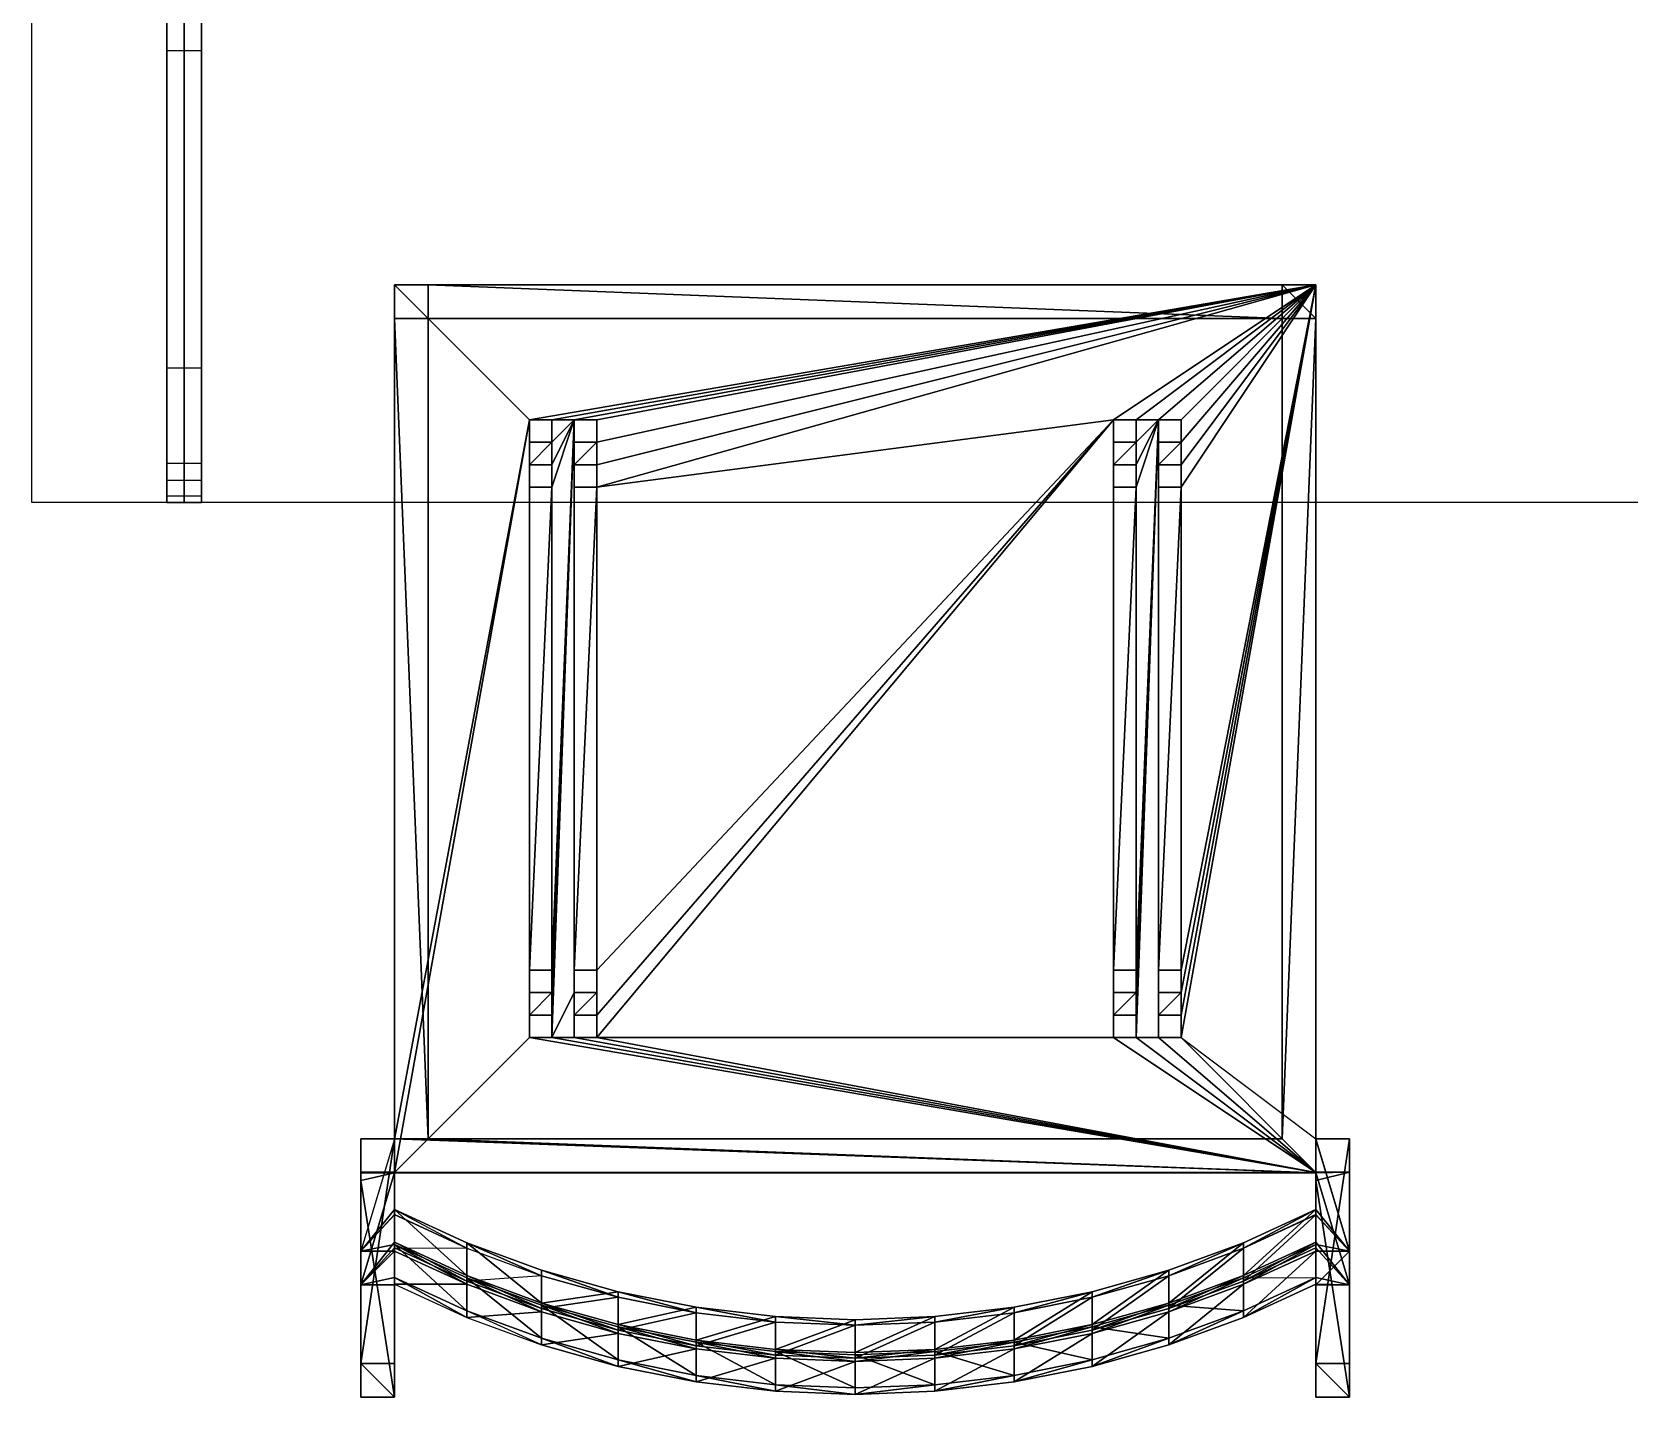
# Model space of a CAD drawing. Header units: millimetres. Extents: x -733 to 3323, y -1110 to 1290.
# Drawn here: x -733 to -22, y -798 to -191 of the extents above; entities that cross this region are included whole.
import ezdxf

# ---------------------------------------------------------------- set-up
doc = ezdxf.new("R2010")
doc.units = ezdxf.units.MM
for name, color, linetype, true_color in [('3d', 18, 'Continuous', 0x000000), ('Chair', 18, 'Continuous', 0x000000), ('Table', 18, 'Continuous', 0x000000)]:
    doc.layers.add(name, color=color, linetype=linetype, true_color=true_color)

msp = doc.modelspace()

# ---------------------------------------------------------------- linework, layer by layer
at = {"layer": '3d'}
for p, q in [((-673.1, -400, 950), (-673.1, -7.7, 950)), ((-657.7, -400, 950), (-657.7, -7.7, 950))]:
    msp.add_line(p, q, dxfattribs=at)
for points in [[(-673.1, 340, 1200), (-673.1, 0, 1200), (-673.1, -340, 1200)], [(-665.4, 340, 1200), (-665.4, 0, 1200), (-665.4, -340, 1200)], [(-657.7, 340, 1200), (-657.7, 0, 1200), (-657.7, -340, 1200)], [(-673.1, -390, 700), (-673.1, -198.85, 700), (-673.1, -7.7, 700)], [(-665.4, -390, 700), (-665.4, -198.85, 700), (-665.4, -7.7, 700)], [(-657.7, -390, 700), (-657.7, -198.85, 700), (-657.7, -7.7, 700)], [(-673.1, -198.85, 700), (-665.4, -198.85, 700), (-657.7, -198.85, 700)], [(-673.1, -340, 1200), (-665.4, -340, 1200), (-657.7, -340, 1200)], [(-673.1, -382.43, 1186.48), (-665.4, -382.43, 1186.48), (-657.7, -382.43, 1186.48)], [(-673.1, -390, 700), (-665.4, -390, 700), (-657.7, -390, 700)], [(-673.1, -397.07, 702.25), (-665.4, -397.07, 702.25), (-657.7, -397.07, 702.25)], [(-673.1, -400, 1153.85), (-665.4, -400, 1153.85), (-657.7, -400, 1153.85)], [(-673.1, -400, 1153.85), (-673.1, -400, 930.77), (-673.1, -400, 707.69)], [(-673.1, -400, 707.69), (-665.4, -400, 707.69), (-657.7, -400, 707.69)], [(-673.1, -400, 930.77), (-665.4, -400, 930.77), (-657.7, -400, 930.77)], [(-665.4, -400, 1153.85), (-665.4, -400, 930.77), (-665.4, -400, 707.69)], [(-657.7, -400, 1153.85), (-657.7, -400, 930.77), (-657.7, -400, 707.69)]]:
    msp.add_open_spline(points, degree=2, dxfattribs=at)
at = {"layer": '3d', "extrusion": (1, 0, 0)}
for points in [[(-673.1, -340, 1200), (-673.1, -400, 1200), (-673.1, -400, 1153.85)], [(-665.4, -340, 1200), (-665.4, -400, 1200), (-665.4, -400, 1153.85)], [(-657.7, -340, 1200), (-657.7, -400, 1200), (-657.7, -400, 1153.85)]]:
    msp.add_rational_spline(points, [1, 0.707106781187, 1], degree=2, dxfattribs=at)
at = {"layer": '3d', "extrusion": (-1, 0, 0)}
for points in [[(-673.1, -400, 707.69), (-673.1, -400, 700), (-673.1, -390, 700)], [(-665.4, -400, 707.69), (-665.4, -400, 700), (-665.4, -390, 700)], [(-657.7, -400, 707.69), (-657.7, -400, 700), (-657.7, -390, 700)]]:
    msp.add_rational_spline(points, [1, 0.707106781187, 1], degree=2, dxfattribs=at)
at = {"layer": 'Table'}
for points in [[(-733.1, -400, 700), (-733.1, 0, 700), (-733.1, 400, 700)], [(-733.1, -400, 680), (-733.1, 0, 680), (-733.1, 400, 680)], [(-733.1, -400, 690), (-733.1, 0, 690), (-733.1, 400, 690)], [(733.1, -400, 700), (0, -400, 700), (-733.1, -400, 700)], [(-733.1, -400, 700), (-733.1, -400, 690), (-733.1, -400, 680)], [(733.1, -400, 680), (0, -400, 680), (-733.1, -400, 680)], [(733.1, -400, 690), (0, -400, 690), (-733.1, -400, 690)]]:
    msp.add_open_spline(points, degree=2, dxfattribs=at)

# ---------------------------------------------------------------- meshes
at = {"layer": 'Chair'}
mesh = msp.add_polyface(dxfattribs=at)
corners = [(-571.73, -683.14, 435), (-571.73, -318.14, 435), (-556.73, -683.14, 435), (-571.73, -303.14, 450), (-571.73, -683.14, 450), (-571.73, -698.14, 450), (-501.73, -393.14, 450), (-491.73, -363.14, 450), (-501.73, -608.14, 450), (-501.73, -618.14, 450), (-501.73, -628.14, 450), (-511.73, -638.14, 450), (-511.73, -363.14, 450), (-511.73, -373.14, 450), (-511.73, -383.14, 450), (-511.73, -393.14, 450), (-511.73, -608.14, 450), (-511.73, -618.14, 450), (-511.73, -628.14, 450), (-571.73, -303.14, 450), (-571.73, -683.14, 450), (-571.73, -683.41, 452), (-501.73, -618.14, 452), (-511.73, -618.14, 452), (-511.73, -628.14, 452), (-501.73, -628.14, 452), (-501.73, -393.14, 452), (-511.73, -393.14, 452), (-511.73, -608.14, 452), (-501.73, -608.14, 452), (-571.73, -683.41, 452), (-571.73, -698.14, 452), (-511.73, -363.14, 452), (-511.73, -638.14, 452), (-511.73, -383.14, 452), (-511.73, -638.14, 450), (-511.73, -628.14, 450), (-511.73, -628.14, 452), (-511.73, -638.14, 452), (-511.73, -628.14, 452), (-511.73, -628.14, 450), (-501.73, -628.14, 450), (-501.73, -628.14, 452), (-501.73, -638.14, 452), (-501.73, -628.14, 452), (-501.73, -628.14, 450), (-501.73, -638.14, 450), (-501.73, -618.14, 452), (-501.73, -608.14, 452), (-501.73, -608.14, 450), (-501.73, -618.14, 450), (-501.73, -618.14, 452), (-501.73, -618.14, 450), (-511.73, -618.14, 450), (-511.73, -618.14, 452), (-511.73, -618.14, 450), (-511.73, -608.14, 450), (-511.73, -608.14, 452), (-511.73, -618.14, 452), (-511.73, -608.14, 452), (-511.73, -608.14, 450), (-501.73, -608.14, 450), (-501.73, -608.14, 452), (-556.73, -318.14, 435), (-556.73, -318.14, 450), (-556.73, -683.14, 450), (-556.73, -683.14, 435), (-571.73, -318.14, 435), (-571.73, -683.14, 435), (-571.73, -683.14, 450)]
mesh.append_faces([[corners[k] for k in face] for face in [(0, 1, 2, 2), (3, 4, 5, 5), (6, 7, 8, 8), (8, 7, 9, 9), (9, 7, 10, 10), (11, 5, 12, 12), (11, 13, 14, 14), (11, 14, 15, 15), (11, 15, 16, 16), (11, 16, 17, 17), (11, 17, 18, 18), (9, 18, 17, 17), (18, 9, 10, 10), (6, 16, 15, 15), (16, 6, 8, 8), (19, 20, 21, 21), (22, 23, 24, 24), (24, 25, 22, 22), (26, 27, 28, 28), (28, 29, 26, 26), (30, 31, 32, 32), (33, 32, 31, 31), (33, 27, 34, 34), (33, 28, 27, 27), (33, 23, 28, 28), (33, 24, 23, 23), (35, 36, 37, 37), (37, 38, 35, 35), (39, 40, 41, 41), (41, 42, 39, 39), (43, 44, 45, 45), (45, 46, 43, 43), (47, 48, 49, 49), (49, 50, 47, 47), (51, 52, 53, 53), (53, 54, 51, 51), (55, 56, 57, 57), (57, 58, 55, 55), (59, 60, 61, 61), (61, 62, 59, 59), (63, 64, 65, 65), (65, 66, 63, 63), (67, 68, 69, 69)]])
mesh = msp.add_polyface(dxfattribs=at)
corners = [(-556.73, -318.14, -15), (-571.73, -318.14, -15), (-571.73, -303.14, -15), (-556.73, -303.14, -15), (-571.73, -318.14, 435), (-571.73, -318.14, -15), (-556.73, -318.14, -15), (-556.73, -318.14, 435), (-556.73, -318.14, 435), (-556.73, -683.14, 435), (-571.73, -318.14, 435), (-571.73, -698.14, 450), (-571.73, -303.14, 450), (-511.73, -363.14, 450), (-501.73, -363.14, 450), (-491.73, -363.14, 450), (-501.73, -373.14, 450), (-501.73, -383.14, 450), (-501.73, -393.14, 450), (-511.73, -638.14, 450), (-511.73, -373.14, 450), (-511.73, -383.14, 450), (-571.73, -683.41, 452), (-571.73, -303.14, 452), (-571.73, -303.14, 450), (-501.73, -373.14, 452), (-511.73, -373.14, 452), (-511.73, -383.14, 452), (-501.73, -383.14, 452), (-571.73, -303.14, 452), (-571.73, -683.41, 452), (-511.73, -363.14, 452), (-491.73, -363.14, 452), (-501.73, -393.14, 452), (-501.73, -608.14, 452), (-511.73, -638.14, 452), (-556.73, -303.14, 435), (-556.73, -303.14, -15), (-571.73, -303.14, -15), (-571.73, -303.14, 450), (-511.73, -383.14, 452), (-511.73, -383.14, 450), (-501.73, -383.14, 450), (-501.73, -383.14, 452), (-501.73, -393.14, 452), (-501.73, -383.14, 452), (-501.73, -383.14, 450), (-501.73, -393.14, 450), (-501.73, -393.14, 452), (-501.73, -393.14, 450), (-511.73, -393.14, 450), (-511.73, -393.14, 452), (-511.73, -393.14, 450), (-511.73, -383.14, 450), (-511.73, -383.14, 452), (-511.73, -393.14, 452), (-556.73, -318.14, -15), (-556.73, -303.14, -15), (-556.73, -303.14, 435), (-556.73, -318.14, 435), (-511.73, -363.14, 452), (-511.73, -363.14, 450), (-501.73, -363.14, 450), (-501.73, -363.14, 452), (-501.73, -373.14, 452), (-501.73, -363.14, 452), (-501.73, -363.14, 450), (-501.73, -373.14, 450), (-501.73, -373.14, 452), (-501.73, -373.14, 450), (-511.73, -373.14, 450), (-511.73, -373.14, 452), (-511.73, -373.14, 450), (-511.73, -363.14, 450), (-511.73, -363.14, 452), (-511.73, -373.14, 452), (-571.73, -683.14, 450), (-571.73, -303.14, 450), (-571.73, -318.14, 435), (-571.73, -303.14, -15), (-571.73, -318.14, -15)]
mesh.append_faces([[corners[k] for k in face] for face in [(0, 1, 2, 2), (2, 3, 0, 0), (4, 5, 6, 6), (6, 7, 4, 4), (8, 9, 10, 10), (11, 12, 13, 13), (14, 15, 16, 16), (16, 15, 17, 17), (17, 15, 18, 18), (19, 13, 20, 20), (16, 21, 20, 20), (21, 16, 17, 17), (22, 23, 24, 24), (25, 26, 27, 27), (27, 28, 25, 25), (29, 30, 31, 31), (25, 28, 32, 32), (33, 34, 32, 32), (35, 26, 31, 31), (35, 27, 26, 26), (36, 37, 38, 38), (38, 39, 36, 36), (40, 41, 42, 42), (42, 43, 40, 40), (44, 45, 46, 46), (46, 47, 44, 44), (48, 49, 50, 50), (50, 51, 48, 48), (52, 53, 54, 54), (54, 55, 52, 52), (56, 57, 58, 58), (58, 59, 56, 56), (60, 61, 62, 62), (62, 63, 60, 60), (64, 65, 66, 66), (66, 67, 64, 64), (68, 69, 70, 70), (70, 71, 68, 68), (72, 73, 74, 74), (74, 75, 72, 72), (76, 77, 78, 78), (77, 79, 80, 80), (80, 78, 77, 77)]])
mesh = msp.add_polyface(dxfattribs=at)
corners = [(-176.73, -318.14, 435), (-556.73, -318.14, 435), (-556.73, -303.14, 435), (-511.73, -363.14, 450), (-571.73, -303.14, 450), (-161.73, -303.14, 450), (-501.73, -363.14, 450), (-491.73, -363.14, 450), (-481.73, -363.14, 450), (-481.73, -373.14, 450), (-481.73, -383.14, 450), (-481.73, -393.14, 450), (-491.73, -608.14, 450), (-491.73, -373.14, 450), (-491.73, -383.14, 450), (-161.73, -303.14, 452), (-161.73, -303.14, 450), (-571.73, -303.14, 450), (-571.73, -303.14, 452), (-511.73, -363.14, 452), (-161.73, -303.14, 452), (-571.73, -303.14, 452), (-501.73, -363.14, 452), (-501.73, -373.14, 452), (-491.73, -363.14, 452), (-501.73, -383.14, 452), (-501.73, -393.14, 452), (-481.73, -393.14, 452), (-481.73, -608.14, 452), (-251.73, -363.14, 452), (-491.73, -608.14, 452), (-491.73, -373.14, 452), (-491.73, -383.14, 452), (-491.73, -393.14, 452), (-481.73, -373.14, 452), (-481.73, -383.14, 452), (-571.73, -303.14, 450), (-161.73, -303.14, 450), (-556.73, -303.14, 435), (-556.73, -318.14, 450), (-556.73, -318.14, 435), (-176.73, -318.14, 435), (-176.73, -318.14, 450), (-481.73, -393.14, 452), (-481.73, -393.14, 450), (-491.73, -393.14, 450), (-491.73, -393.14, 452), (-491.73, -393.14, 450), (-491.73, -383.14, 450), (-491.73, -383.14, 452), (-491.73, -393.14, 452), (-491.73, -383.14, 452), (-491.73, -383.14, 450), (-481.73, -383.14, 450), (-481.73, -383.14, 452), (-481.73, -393.14, 452), (-481.73, -383.14, 452), (-481.73, -383.14, 450), (-481.73, -393.14, 450), (-481.73, -373.14, 452), (-481.73, -373.14, 450), (-491.73, -373.14, 450), (-491.73, -373.14, 452), (-491.73, -373.14, 450), (-491.73, -363.14, 450), (-491.73, -363.14, 452), (-491.73, -373.14, 452), (-491.73, -363.14, 452), (-491.73, -363.14, 450), (-481.73, -363.14, 450), (-481.73, -363.14, 452), (-481.73, -373.14, 452), (-481.73, -363.14, 452), (-481.73, -363.14, 450), (-481.73, -373.14, 450)]
mesh.append_faces([[corners[k] for k in face] for face in [(0, 1, 2, 2), (3, 4, 5, 5), (3, 5, 6, 6), (6, 5, 7, 7), (7, 5, 8, 8), (8, 5, 9, 9), (9, 5, 10, 10), (10, 5, 11, 11), (12, 7, 13, 13), (12, 13, 14, 14), (9, 14, 13, 13), (14, 9, 10, 10), (15, 16, 17, 17), (17, 18, 15, 15), (19, 20, 21, 21), (19, 22, 20, 20), (22, 23, 24, 24), (25, 26, 24, 24), (27, 28, 29, 29), (30, 31, 24, 24), (30, 32, 31, 31), (30, 33, 32, 32), (34, 31, 32, 32), (32, 35, 34, 34), (36, 37, 38, 38), (39, 40, 41, 41), (41, 42, 39, 39), (43, 44, 45, 45), (45, 46, 43, 43), (47, 48, 49, 49), (49, 50, 47, 47), (51, 52, 53, 53), (53, 54, 51, 51), (55, 56, 57, 57), (57, 58, 55, 55), (59, 60, 61, 61), (61, 62, 59, 59), (63, 64, 65, 65), (65, 66, 63, 63), (67, 68, 69, 69), (69, 70, 67, 67), (71, 72, 73, 73), (73, 74, 71, 71)]])
mesh = msp.add_polyface(dxfattribs=at)
corners = [(-556.73, -303.14, 435), (-176.73, -303.14, 435), (-176.73, -318.14, 435), (-481.73, -393.14, 450), (-161.73, -303.14, 450), (-251.73, -363.14, 450), (-241.73, -363.14, 450), (-231.73, -363.14, 450), (-241.73, -373.14, 450), (-241.73, -383.14, 450), (-241.73, -393.14, 450), (-251.73, -638.14, 450), (-251.73, -373.14, 450), (-251.73, -383.14, 450), (-501.73, -363.14, 452), (-491.73, -363.14, 452), (-161.73, -303.14, 452), (-481.73, -363.14, 452), (-481.73, -373.14, 452), (-481.73, -383.14, 452), (-481.73, -393.14, 452), (-251.73, -363.14, 452), (-241.73, -363.14, 452), (-241.73, -373.14, 452), (-231.73, -363.14, 452), (-241.73, -383.14, 452), (-241.73, -393.14, 452), (-241.73, -608.14, 452), (-251.73, -638.14, 452), (-251.73, -373.14, 452), (-231.73, -638.14, 452), (-231.73, -373.14, 452), (-251.73, -383.14, 452), (-176.73, -303.14, 435), (-556.73, -303.14, 435), (-161.73, -303.14, 450), (-231.73, -373.14, 450), (-231.73, -363.14, 450), (-231.73, -363.14, 452), (-231.73, -373.14, 452), (-231.73, -393.14, 450), (-231.73, -383.14, 450), (-231.73, -383.14, 452), (-231.73, -393.14, 452), (-251.73, -393.14, 450), (-251.73, -383.14, 450), (-251.73, -383.14, 452), (-251.73, -393.14, 452), (-251.73, -383.14, 452), (-251.73, -383.14, 450), (-241.73, -383.14, 450), (-241.73, -383.14, 452), (-241.73, -393.14, 452), (-241.73, -383.14, 452), (-241.73, -383.14, 450), (-241.73, -393.14, 450), (-241.73, -393.14, 452), (-241.73, -393.14, 450), (-251.73, -393.14, 450), (-251.73, -393.14, 452), (-241.73, -373.14, 452), (-241.73, -363.14, 452), (-241.73, -363.14, 450), (-241.73, -373.14, 450), (-241.73, -373.14, 452), (-241.73, -373.14, 450), (-251.73, -373.14, 450), (-251.73, -373.14, 452), (-251.73, -373.14, 450), (-251.73, -363.14, 450), (-251.73, -363.14, 452), (-251.73, -373.14, 452), (-251.73, -363.14, 452), (-251.73, -363.14, 450), (-241.73, -363.14, 450), (-241.73, -363.14, 452)]
mesh.append_faces([[corners[k] for k in face] for face in [(0, 1, 2, 2), (3, 4, 5, 5), (6, 7, 8, 8), (8, 7, 9, 9), (9, 7, 10, 10), (11, 5, 12, 12), (8, 13, 12, 12), (13, 8, 9, 9), (14, 15, 16, 16), (15, 17, 16, 16), (17, 18, 16, 16), (18, 19, 16, 16), (19, 20, 16, 16), (20, 21, 16, 16), (22, 23, 24, 24), (23, 25, 24, 24), (25, 26, 24, 24), (26, 27, 24, 24), (28, 29, 21, 21), (30, 31, 24, 24), (23, 29, 32, 32), (32, 25, 23, 23), (33, 34, 35, 35), (36, 37, 38, 38), (38, 39, 36, 36), (40, 41, 42, 42), (42, 43, 40, 40), (44, 45, 46, 46), (46, 47, 44, 44), (48, 49, 50, 50), (50, 51, 48, 48), (52, 53, 54, 54), (54, 55, 52, 52), (56, 57, 58, 58), (58, 59, 56, 56), (60, 61, 62, 62), (62, 63, 60, 60), (64, 65, 66, 66), (66, 67, 64, 64), (68, 69, 70, 70), (70, 71, 68, 68), (72, 73, 74, 74), (74, 75, 72, 72)]])
mesh = msp.add_polyface(dxfattribs=at)
corners = [(-241.73, -393.14, 450), (-231.73, -363.14, 450), (-241.73, -608.14, 450), (-241.73, -618.14, 450), (-241.73, -628.14, 450), (-241.73, -638.14, 450), (-221.73, -608.14, 450), (-221.73, -618.14, 450), (-161.73, -303.14, 450), (-221.73, -628.14, 450), (-221.73, -638.14, 450), (-251.73, -638.14, 450), (-481.73, -638.14, 450), (-251.73, -363.14, 450), (-251.73, -373.14, 450), (-251.73, -383.14, 450), (-251.73, -393.14, 450), (-251.73, -608.14, 450), (-231.73, -638.14, 450), (-231.73, -373.14, 450), (-231.73, -383.14, 450), (-231.73, -393.14, 450), (-231.73, -608.14, 450), (-161.73, -683.14, 450), (-221.73, -393.14, 450), (-241.73, -608.14, 452), (-241.73, -618.14, 452), (-231.73, -363.14, 452), (-241.73, -628.14, 452), (-241.73, -638.14, 452), (-221.73, -608.14, 452), (-221.73, -618.14, 452), (-161.73, -303.14, 452), (-221.73, -628.14, 452), (-221.73, -638.14, 452), (-251.73, -638.14, 452), (-251.73, -383.14, 452), (-251.73, -373.14, 452), (-251.73, -393.14, 452), (-251.73, -608.14, 452), (-231.73, -638.14, 452), (-231.73, -383.14, 452), (-231.73, -373.14, 452), (-231.73, -393.14, 452), (-231.73, -608.14, 452), (-161.73, -698.14, 452), (-161.73, -683.41, 452), (-221.73, -393.14, 452), (-241.73, -393.14, 452), (-176.73, -318.14, 435), (-176.73, -683.14, 435), (-176.73, -683.14, 450), (-161.73, -683.14, 450), (-161.73, -683.14, 435), (-161.73, -318.14, 435), (-161.73, -303.14, 452), (-161.73, -683.41, 452), (-161.73, -683.14, 450)]
mesh.append_faces([[corners[k] for k in face] for face in [(0, 1, 2, 2), (2, 1, 3, 3), (3, 1, 4, 4), (4, 1, 5, 5), (6, 7, 8, 8), (7, 9, 8, 8), (9, 10, 8, 8), (11, 12, 13, 13), (11, 14, 15, 15), (11, 15, 16, 16), (11, 16, 17, 17), (18, 5, 1, 1), (18, 1, 19, 19), (18, 19, 20, 20), (18, 20, 21, 21), (18, 21, 22, 22), (23, 8, 10, 10), (24, 21, 22, 22), (22, 6, 24, 24), (0, 17, 16, 16), (17, 0, 2, 2), (25, 26, 27, 27), (26, 28, 27, 27), (28, 29, 27, 27), (30, 31, 32, 32), (31, 33, 32, 32), (33, 34, 32, 32), (35, 36, 37, 37), (35, 38, 36, 36), (35, 39, 38, 38), (40, 27, 29, 29), (40, 41, 42, 42), (40, 43, 41, 41), (40, 44, 43, 43), (45, 32, 34, 34), (45, 46, 32, 32), (47, 43, 44, 44), (44, 30, 47, 47), (48, 38, 39, 39), (39, 25, 48, 48), (49, 50, 51, 51), (52, 53, 54, 54), (55, 56, 57, 57)]])
mesh = msp.add_polyface(dxfattribs=at)
corners = [(-161.73, -318.14, -15), (-176.73, -318.14, -15), (-176.73, -303.14, -15), (-161.73, -303.14, -15), (-176.73, -318.14, 435), (-176.73, -303.14, 435), (-176.73, -303.14, -15), (-176.73, -318.14, -15), (-176.73, -318.14, -15), (-161.73, -318.14, -15), (-161.73, -318.14, 435), (-176.73, -318.14, 435), (-161.73, -318.14, 435), (-176.73, -683.14, 435), (-176.73, -318.14, 435), (-251.73, -363.14, 450), (-161.73, -303.14, 450), (-241.73, -363.14, 450), (-231.73, -363.14, 450), (-221.73, -363.14, 450), (-221.73, -373.14, 450), (-221.73, -383.14, 450), (-221.73, -393.14, 450), (-221.73, -608.14, 450), (-231.73, -383.14, 450), (-231.73, -373.14, 450), (-251.73, -363.14, 452), (-241.73, -363.14, 452), (-161.73, -303.14, 452), (-231.73, -363.14, 452), (-221.73, -363.14, 452), (-221.73, -373.14, 452), (-221.73, -383.14, 452), (-221.73, -393.14, 452), (-221.73, -608.14, 452), (-231.73, -373.14, 452), (-231.73, -383.14, 452), (-161.73, -303.14, 450), (-161.73, -303.14, -15), (-176.73, -303.14, -15), (-176.73, -303.14, 435), (-176.73, -683.14, 450), (-176.73, -318.14, 450), (-176.73, -318.14, 435), (-221.73, -373.14, 452), (-221.73, -363.14, 452), (-221.73, -363.14, 450), (-221.73, -373.14, 450), (-221.73, -373.14, 452), (-221.73, -373.14, 450), (-231.73, -373.14, 450), (-231.73, -373.14, 452), (-231.73, -363.14, 452), (-231.73, -363.14, 450), (-221.73, -363.14, 450), (-221.73, -363.14, 452), (-231.73, -383.14, 452), (-231.73, -383.14, 450), (-221.73, -383.14, 450), (-221.73, -383.14, 452), (-221.73, -393.14, 452), (-221.73, -383.14, 450), (-221.73, -383.14, 452), (-221.73, -393.14, 450), (-221.73, -393.14, 452), (-231.73, -393.14, 450), (-221.73, -393.14, 450), (-231.73, -393.14, 452), (-161.73, -318.14, -15), (-161.73, -303.14, -15), (-161.73, -318.14, 435), (-161.73, -303.14, 450), (-161.73, -683.14, 450), (-161.73, -683.14, 450), (-161.73, -303.14, 450), (-161.73, -303.14, 452)]
mesh.append_faces([[corners[k] for k in face] for face in [(0, 1, 2, 2), (2, 3, 0, 0), (4, 5, 6, 6), (6, 7, 4, 4), (8, 9, 10, 10), (10, 11, 8, 8), (12, 13, 14, 14), (15, 16, 17, 17), (17, 16, 18, 18), (18, 16, 19, 19), (19, 20, 16, 16), (20, 21, 16, 16), (21, 22, 16, 16), (22, 23, 16, 16), (20, 24, 25, 25), (24, 20, 21, 21), (26, 27, 28, 28), (27, 29, 28, 28), (29, 30, 28, 28), (30, 31, 28, 28), (31, 32, 28, 28), (32, 33, 28, 28), (33, 34, 28, 28), (31, 35, 36, 36), (36, 32, 31, 31), (37, 38, 39, 39), (39, 40, 37, 37), (41, 42, 43, 43), (44, 45, 46, 46), (46, 47, 44, 44), (48, 49, 50, 50), (50, 51, 48, 48), (52, 53, 54, 54), (54, 55, 52, 52), (56, 57, 58, 58), (58, 56, 59, 59), (60, 61, 62, 62), (61, 60, 63, 63), (64, 65, 66, 66), (65, 64, 67, 67), (68, 69, 70, 70), (71, 72, 70, 70), (70, 69, 71, 71), (73, 74, 75, 75)]])
mesh = msp.add_polyface(dxfattribs=at)
corners = [(-176.73, -683.14, 435), (-161.73, -318.14, 435), (-161.73, -698.4, 435), (-161.73, -683.14, 435), (-251.73, -638.14, 450), (-251.73, -608.14, 450), (-251.73, -618.14, 450), (-251.73, -628.14, 450), (-231.73, -638.14, 450), (-231.73, -618.14, 450), (-231.73, -608.14, 450), (-231.73, -628.14, 450), (-221.73, -618.14, 450), (-221.73, -628.14, 450), (-241.73, -618.14, 450), (-241.73, -628.14, 450), (-251.73, -638.14, 452), (-251.73, -618.14, 452), (-251.73, -608.14, 452), (-251.73, -628.14, 452), (-231.73, -638.14, 452), (-231.73, -618.14, 452), (-231.73, -608.14, 452), (-231.73, -628.14, 452), (-221.73, -618.14, 452), (-221.73, -628.14, 452), (-241.73, -618.14, 452), (-241.73, -628.14, 452), (-231.73, -638.14, 450), (-231.73, -628.14, 450), (-231.73, -628.14, 452), (-231.73, -628.14, 452), (-221.73, -628.14, 450), (-231.73, -628.14, 450), (-221.73, -628.14, 452), (-221.73, -638.14, 452), (-221.73, -628.14, 450), (-221.73, -628.14, 452), (-251.73, -638.14, 450), (-251.73, -628.14, 450), (-251.73, -628.14, 452), (-251.73, -638.14, 452), (-251.73, -628.14, 452), (-251.73, -628.14, 450), (-241.73, -628.14, 450), (-241.73, -628.14, 452), (-241.73, -638.14, 452), (-241.73, -628.14, 452), (-241.73, -628.14, 450), (-241.73, -618.14, 452), (-241.73, -608.14, 452), (-241.73, -608.14, 450), (-241.73, -618.14, 450), (-241.73, -618.14, 452), (-241.73, -618.14, 450), (-251.73, -618.14, 450), (-251.73, -618.14, 452), (-251.73, -618.14, 450), (-251.73, -608.14, 450), (-251.73, -608.14, 452), (-251.73, -618.14, 452), (-251.73, -608.14, 452), (-251.73, -608.14, 450), (-241.73, -608.14, 450), (-241.73, -608.14, 452), (-221.73, -618.14, 452), (-221.73, -608.14, 450), (-221.73, -608.14, 452), (-221.73, -618.14, 450), (-221.73, -618.14, 452), (-231.73, -618.14, 450), (-221.73, -618.14, 450), (-231.73, -618.14, 452), (-231.73, -618.14, 450), (-231.73, -608.14, 452), (-231.73, -608.14, 450), (-231.73, -618.14, 452), (-231.73, -608.14, 452), (-221.73, -608.14, 450), (-231.73, -608.14, 450), (-221.73, -608.14, 452)]
mesh.append_faces([[corners[k] for k in face] for face in [(0, 1, 2, 2), (1, 3, 2, 2), (4, 5, 6, 6), (4, 6, 7, 7), (8, 9, 10, 10), (9, 8, 11, 11), (11, 12, 9, 9), (11, 13, 12, 12), (14, 7, 6, 6), (7, 14, 15, 15), (16, 17, 18, 18), (16, 19, 17, 17), (20, 21, 22, 22), (21, 20, 23, 23), (23, 24, 21, 21), (23, 25, 24, 24), (26, 17, 19, 19), (19, 27, 26, 26), (28, 29, 30, 30), (31, 32, 33, 33), (32, 31, 34, 34), (35, 36, 37, 37), (38, 39, 40, 40), (40, 41, 38, 38), (42, 43, 44, 44), (44, 45, 42, 42), (46, 47, 48, 48), (49, 50, 51, 51), (51, 52, 49, 49), (53, 54, 55, 55), (55, 56, 53, 53), (57, 58, 59, 59), (59, 60, 57, 57), (61, 62, 63, 63), (63, 64, 61, 61), (65, 66, 67, 67), (66, 65, 68, 68), (69, 70, 71, 71), (70, 69, 72, 72), (73, 74, 75, 75), (74, 76, 73, 73), (77, 78, 79, 79), (78, 77, 80, 80)]])
mesh = msp.add_polyface(dxfattribs=at)
corners = [(-501.73, -628.14, 450), (-491.73, -363.14, 450), (-501.73, -638.14, 450), (-491.73, -618.14, 450), (-481.73, -393.14, 450), (-251.73, -363.14, 450), (-481.73, -608.14, 450), (-481.73, -628.14, 450), (-481.73, -638.14, 450), (-491.73, -638.14, 450), (-491.73, -628.14, 450), (-481.73, -618.14, 450), (-491.73, -608.14, 450), (-491.73, -383.14, 450), (-491.73, -393.14, 450), (-501.73, -608.14, 452), (-501.73, -618.14, 452), (-491.73, -363.14, 452), (-501.73, -628.14, 452), (-501.73, -638.14, 452), (-491.73, -618.14, 452), (-481.73, -608.14, 452), (-481.73, -628.14, 452), (-251.73, -363.14, 452), (-481.73, -638.14, 452), (-491.73, -638.14, 452), (-491.73, -628.14, 452), (-251.73, -638.14, 452), (-481.73, -618.14, 452), (-491.73, -608.14, 452), (-481.73, -393.14, 452), (-491.73, -393.14, 452), (-491.73, -638.14, 450), (-491.73, -628.14, 450), (-491.73, -628.14, 452), (-491.73, -638.14, 452), (-491.73, -628.14, 452), (-491.73, -628.14, 450), (-481.73, -628.14, 450), (-481.73, -628.14, 452), (-481.73, -638.14, 452), (-481.73, -628.14, 452), (-481.73, -628.14, 450), (-481.73, -638.14, 450), (-481.73, -618.14, 452), (-481.73, -608.14, 452), (-481.73, -608.14, 450), (-481.73, -618.14, 450), (-481.73, -618.14, 452), (-481.73, -618.14, 450), (-491.73, -618.14, 450), (-491.73, -618.14, 452), (-491.73, -618.14, 450), (-491.73, -608.14, 450), (-491.73, -608.14, 452), (-491.73, -618.14, 452), (-491.73, -608.14, 452), (-491.73, -608.14, 450), (-481.73, -608.14, 450), (-481.73, -608.14, 452)]
mesh.append_faces([[corners[k] for k in face] for face in [(0, 1, 2, 2), (2, 1, 3, 3), (4, 5, 6, 6), (6, 5, 7, 7), (7, 5, 8, 8), (9, 2, 3, 3), (9, 3, 10, 10), (11, 10, 3, 3), (10, 11, 7, 7), (7, 11, 6, 6), (1, 12, 3, 3), (12, 13, 14, 14), (12, 14, 4, 4), (12, 4, 6, 6), (15, 16, 17, 17), (16, 18, 17, 17), (18, 19, 17, 17), (19, 20, 17, 17), (21, 22, 23, 23), (22, 24, 23, 23), (25, 20, 19, 19), (25, 26, 20, 20), (27, 23, 24, 24), (28, 20, 26, 26), (26, 22, 28, 28), (22, 21, 28, 28), (17, 20, 29, 29), (29, 30, 31, 31), (29, 21, 30, 30), (32, 33, 34, 34), (34, 35, 32, 32), (36, 37, 38, 38), (38, 39, 36, 36), (40, 41, 42, 42), (42, 43, 40, 40), (44, 45, 46, 46), (46, 47, 44, 44), (48, 49, 50, 50), (50, 51, 48, 48), (52, 53, 54, 54), (54, 55, 52, 52), (56, 57, 58, 58), (58, 59, 56, 56)]])
mesh = msp.add_polyface(dxfattribs=at)
corners = [(-261.23, -768.37, 694.18), (-261.23, -765.91, 676.07), (-227.1, -756.31, 677.37), (-227.1, -758.77, 695.49), (-331.26, -762.32, 676.55), (-366.73, -763.71, 676.36), (-366.73, -766.17, 694.48), (-331.26, -764.79, 694.67), (-296.02, -758.16, 677.12), (-296.02, -760.63, 695.24), (-261.23, -751.26, 678.06), (-261.23, -753.72, 696.18), (-227.1, -741.66, 679.36), (-227.1, -744.12, 697.48), (-193.87, -729.42, 681.03), (-296.02, -758.16, 677.12), (-261.23, -751.26, 678.06), (-296.02, -772.81, 675.13), (-261.23, -765.91, 676.07), (-227.1, -741.66, 679.36), (-227.1, -756.31, 677.37), (-571.73, -683.14, 435), (-556.73, -683.14, 435), (-161.73, -698.4, 435), (-176.73, -683.14, 435), (-571.73, -698.14, 450), (-511.73, -638.14, 450), (-161.73, -698.14, 450), (-481.73, -638.14, 450), (-251.73, -638.14, 450), (-241.73, -638.14, 450), (-161.73, -698.14, 450), (-571.73, -698.14, 451.17), (-161.73, -698.14, 451.17), (-161.73, -698.14, 452), (-571.73, -698.14, 452), (-161.73, -698.14, 452), (-251.73, -638.14, 452), (-481.73, -638.14, 452), (-241.73, -638.14, 452), (-231.73, -638.14, 452), (-296.02, -775.28, 693.25), (-261.23, -753.72, 696.18), (-296.02, -760.63, 695.24), (-261.23, -768.37, 694.18), (-227.1, -744.12, 697.48), (-227.1, -758.77, 695.49), (-193.87, -731.88, 699.15), (-227.1, -757.25, 794.61), (-261.23, -766.85, 793.31), (-261.23, -769.79, 815.05), (-227.1, -760.19, 816.35), (-261.23, -766.85, 793.31), (-227.1, -757.25, 794.61), (-227.1, -771.98, 792.62), (-571.73, -698.14, 450), (-571.73, -698.4, 450), (-161.73, -698.4, 450), (-161.73, -698.14, 450), (-161.73, -698.4, 435), (-161.73, -698.4, 450), (-571.73, -698.4, 450), (-231.73, -628.14, 452), (-231.73, -638.14, 452), (-231.73, -638.14, 450), (-221.73, -628.14, 450), (-221.73, -638.14, 452), (-221.73, -638.14, 450), (-221.73, -638.14, 452), (-221.73, -638.14, 450), (-231.73, -638.14, 450), (-231.73, -638.14, 452), (-241.73, -628.14, 450), (-241.73, -638.14, 450), (-241.73, -638.14, 452), (-241.73, -638.14, 452), (-241.73, -638.14, 450), (-251.73, -638.14, 450), (-251.73, -638.14, 452)]
mesh.append_faces([[corners[k] for k in face] for face in [(0, 1, 2, 2), (2, 3, 0, 0), (4, 5, 6, 6), (6, 7, 4, 4), (8, 4, 7, 7), (7, 9, 8, 8), (10, 8, 9, 9), (9, 11, 10, 10), (12, 10, 11, 11), (11, 13, 12, 12), (14, 12, 13, 13), (15, 16, 17, 17), (16, 18, 17, 17), (16, 19, 18, 18), (19, 20, 18, 18), (21, 22, 23, 23), (22, 24, 23, 23), (25, 26, 27, 27), (27, 28, 29, 29), (27, 29, 30, 30), (31, 32, 33, 33), (33, 34, 35, 35), (36, 37, 38, 38), (36, 39, 37, 37), (36, 40, 39, 39), (41, 42, 43, 43), (41, 44, 42, 42), (44, 45, 42, 42), (44, 46, 45, 45), (46, 47, 45, 45), (48, 49, 50, 50), (50, 51, 48, 48), (52, 53, 54, 54), (55, 56, 57, 57), (57, 55, 58, 58), (59, 60, 61, 61), (62, 63, 64, 64), (65, 66, 67, 67), (68, 69, 70, 70), (70, 71, 68, 68), (72, 73, 74, 74), (75, 76, 77, 77), (77, 78, 75, 75)]])
mesh = msp.add_polyface(dxfattribs=at)
corners = [(-506.36, -756.31, 677.37), (-472.24, -765.91, 676.07), (-472.24, -768.37, 694.18), (-506.36, -758.77, 695.49), (-472.24, -753.72, 696.18), (-472.24, -751.26, 678.06), (-506.36, -741.66, 679.36), (-506.36, -744.12, 697.48), (-437.44, -760.63, 695.24), (-437.44, -758.16, 677.12), (-402.2, -764.79, 694.67), (-402.2, -762.32, 676.55), (-366.73, -766.17, 694.48), (-366.73, -763.71, 676.36), (-539.6, -729.42, 681.03), (-506.36, -741.66, 679.36), (-506.36, -756.31, 677.37), (-472.24, -751.26, 678.06), (-472.24, -765.91, 676.07), (-437.44, -758.16, 677.12), (-437.44, -772.81, 675.13), (-161.73, -698.4, 435), (-571.73, -698.4, 435), (-571.73, -683.14, 435), (-161.73, -698.14, 450), (-511.73, -638.14, 450), (-501.73, -638.14, 450), (-491.73, -638.14, 450), (-481.73, -638.14, 450), (-571.73, -698.14, 451.17), (-161.73, -698.14, 450), (-571.73, -698.14, 450), (-161.73, -698.14, 451.17), (-571.73, -698.14, 452), (-571.73, -698.14, 452), (-161.73, -698.14, 452), (-511.73, -638.14, 452), (-501.73, -638.14, 452), (-491.73, -638.14, 452), (-481.73, -638.14, 452), (-539.6, -746.53, 697.15), (-506.36, -758.77, 695.49), (-506.36, -744.12, 697.48), (-472.24, -753.72, 696.18), (-472.24, -768.37, 694.18), (-437.44, -760.63, 695.24), (-437.44, -775.28, 693.25), (-402.2, -764.79, 694.67), (-539.6, -762.68, 816.01), (-506.36, -774.92, 814.35), (-506.36, -760.19, 816.35), (-472.24, -769.79, 815.05), (-472.24, -769.79, 815.05), (-472.24, -766.85, 793.31), (-506.36, -757.25, 794.61), (-506.36, -760.19, 816.35), (-539.6, -745.01, 796.26), (-506.36, -757.25, 794.61), (-506.36, -771.98, 792.62), (-501.73, -638.14, 452), (-501.73, -638.14, 450), (-511.73, -638.14, 450), (-511.73, -638.14, 452), (-481.73, -638.14, 452), (-481.73, -638.14, 450), (-491.73, -638.14, 450), (-491.73, -638.14, 452), (-571.73, -698.4, 450), (-571.73, -698.4, 435), (-161.73, -698.4, 435), (-176.73, -683.14, 450), (-176.73, -683.14, 435), (-556.73, -683.14, 435), (-556.73, -683.14, 450)]
mesh.append_faces([[corners[k] for k in face] for face in [(0, 1, 2, 2), (2, 3, 0, 0), (4, 5, 6, 6), (6, 7, 4, 4), (8, 9, 5, 5), (5, 4, 8, 8), (10, 11, 9, 9), (9, 8, 10, 10), (12, 13, 11, 11), (11, 10, 12, 12), (14, 15, 16, 16), (15, 17, 16, 16), (17, 18, 16, 16), (17, 19, 18, 18), (19, 20, 18, 18), (21, 22, 23, 23), (24, 25, 26, 26), (24, 26, 27, 27), (24, 27, 28, 28), (29, 30, 31, 31), (32, 33, 29, 29), (34, 35, 36, 36), (35, 37, 36, 36), (35, 38, 37, 37), (35, 39, 38, 38), (40, 41, 42, 42), (41, 43, 42, 42), (41, 44, 43, 43), (44, 45, 43, 43), (44, 46, 45, 45), (46, 47, 45, 45), (48, 49, 50, 50), (49, 51, 50, 50), (52, 53, 54, 54), (54, 55, 52, 52), (56, 57, 58, 58), (59, 60, 61, 61), (61, 62, 59, 59), (63, 64, 65, 65), (65, 66, 63, 63), (67, 68, 69, 69), (70, 71, 72, 72), (72, 73, 70, 70)]])
mesh = msp.add_polyface(dxfattribs=at)
corners = [(-161.73, -783.14), (-161.73, -683.14, 435), (-146.73, -683.14, 435), (-146.73, -798.14), (-146.73, -698.06, 451.51), (-161.73, -701.72, 435), (-161.73, -698.4, 450), (-161.73, -698.14, 451.17), (-161.73, -698.06, 451.51), (-161.73, -701.72, 435), (-161.73, -698.4, 450), (-161.73, -698.4, 435), (-161.73, -783.14), (-161.73, -698.14, 452), (-146.73, -748.14, 820), (-161.73, -729.27, 681.05), (-161.73, -714.62, 683.04), (-193.87, -729.42, 681.03), (-193.87, -731.88, 699.15), (-193.87, -731.88, 699.15), (-161.73, -716.81, 699.17), (-161.73, -717.08, 701.16), (-161.73, -714.62, 683.04), (-161.73, -729.27, 681.05), (-193.87, -744.07, 679.03), (-161.73, -730.2, 798.26), (-161.73, -717.08, 701.16), (-161.73, -731.73, 699.17), (-146.73, -733.14, 820), (-146.73, -683.14, 450), (-161.73, -683.14, 450), (-161.73, -683.41, 452), (-161.73, -714.62, 683.04), (-161.73, -716.81, 699.17), (-161.73, -717.08, 701.16), (-161.73, -730.2, 798.26), (-161.73, -733.14, 820), (-161.73, -698.14, 450), (-161.73, -683.41, 452), (-161.73, -683.14, 450), (-161.73, -698.06, 451.51), (-161.73, -698.14, 451.17), (-161.73, -698.14, 452), (-146.73, -783.14), (-146.73, -683.14, 435), (-146.73, -683.14, 450), (-146.73, -698.06, 451.51), (-146.73, -733.14, 820), (-146.73, -748.14, 820), (-161.73, -698.14, 450), (-241.73, -638.14, 450), (-231.73, -638.14, 450), (-221.73, -638.14, 450), (-161.73, -683.14, 450), (-161.73, -698.14, 452), (-161.73, -698.14, 451.17), (-161.73, -698.06, 451.51), (-161.73, -698.14, 452), (-221.73, -638.14, 452), (-231.73, -638.14, 452), (-193.87, -746.53, 697.15), (-161.73, -717.08, 701.16), (-193.87, -731.88, 699.15), (-161.73, -731.73, 699.17), (-161.73, -683.14, 450), (-161.73, -683.14, 435), (-161.73, -698.4, 435), (-161.73, -698.14, 450), (-161.73, -698.4, 450), (-161.73, -714.62, 683.04), (-161.73, -683.41, 452), (-161.73, -698.14, 452), (-161.73, -729.27, 681.05)]
mesh.append_faces([[corners[k] for k in face] for face in [(0, 1, 2, 2), (3, 4, 5, 5), (4, 6, 5, 5), (4, 7, 6, 6), (4, 8, 7, 7), (9, 10, 11, 11), (12, 9, 11, 11), (13, 8, 4, 4), (4, 14, 13, 13), (14, 15, 13, 13), (16, 17, 18, 18), (19, 20, 16, 16), (19, 21, 20, 20), (22, 23, 24, 24), (25, 26, 27, 27), (28, 29, 30, 30), (30, 31, 28, 28), (31, 32, 28, 28), (32, 33, 28, 28), (33, 34, 28, 28), (34, 35, 28, 28), (35, 36, 28, 28), (37, 38, 39, 39), (38, 37, 40, 40), (40, 37, 41, 41), (42, 38, 40, 40), (43, 44, 45, 45), (46, 45, 47, 47), (47, 48, 46, 46), (29, 2, 1, 1), (1, 30, 29, 29), (49, 50, 51, 51), (49, 51, 52, 52), (49, 52, 53, 53), (54, 55, 56, 56), (57, 58, 59, 59), (60, 61, 62, 62), (60, 63, 61, 61), (64, 65, 66, 66), (66, 67, 64, 64), (66, 68, 67, 67), (69, 70, 71, 71), (71, 72, 69, 69)]])
mesh = msp.add_polyface(dxfattribs=at)
corners = [(-571.73, -683.14, 435), (-571.73, -783.14), (-586.73, -783.14), (-586.73, -698.4, 435), (-586.73, -683.14, 435), (-586.73, -783.14), (-586.73, -798.14), (-586.73, -701.72, 435), (-571.73, -729.27, 681.05), (-586.73, -748.14, 820), (-571.73, -731.73, 699.17), (-571.73, -744.93, 796.27), (-571.73, -747.87, 818.01), (-571.73, -748.14, 820), (-586.73, -698.06, 451.51), (-586.73, -748.14, 820), (-586.73, -733.14, 820), (-571.73, -733.14, 820), (-586.73, -733.14, 820), (-586.73, -748.14, 820), (-571.73, -748.14, 820), (-571.73, -798.14), (-586.73, -798.14), (-586.73, -783.14), (-571.73, -783.14), (-586.73, -701.72, 435), (-586.73, -798.14), (-571.73, -798.14), (-571.73, -698.4, 435), (-571.73, -698.4, 450), (-571.73, -783.14), (-571.73, -798.14), (-571.73, -748.14, 820), (-571.73, -747.87, 818.01), (-571.73, -733.14, 820), (-539.6, -744.07, 679.03), (-506.36, -756.31, 677.37), (-506.36, -758.77, 695.49), (-539.6, -746.53, 697.15), (-571.73, -729.27, 681.05), (-571.73, -731.73, 699.17), (-506.36, -744.12, 697.48), (-506.36, -741.66, 679.36), (-539.6, -729.42, 681.03), (-539.6, -731.88, 699.15), (-571.73, -714.62, 683.04), (-539.6, -729.42, 681.03), (-539.6, -744.07, 679.03), (-506.36, -756.31, 677.37), (-571.73, -730.2, 798.26), (-571.73, -731.73, 699.17), (-571.73, -744.93, 796.27), (-586.73, -733.14, 820), (-571.73, -733.14, 820), (-571.73, -730.2, 798.26), (-571.73, -731.73, 699.17), (-539.6, -731.88, 699.15), (-539.6, -746.53, 697.15), (-506.36, -744.12, 697.48), (-539.6, -747.94, 818), (-571.73, -733.14, 820), (-571.73, -747.87, 818.01), (-539.6, -762.68, 816.01), (-506.36, -760.19, 816.35), (-506.36, -774.92, 814.35), (-539.6, -759.74, 794.27), (-539.6, -762.68, 816.01), (-506.36, -760.19, 816.35), (-506.36, -757.25, 794.61), (-539.6, -745.01, 796.26), (-539.6, -747.94, 818), (-571.73, -730.2, 798.26), (-571.73, -733.14, 820), (-571.73, -733.14, 820), (-571.73, -744.93, 796.27), (-571.73, -730.2, 798.26), (-571.73, -747.87, 818.01), (-571.73, -744.93, 796.27), (-571.73, -747.87, 818.01), (-539.6, -759.74, 794.27), (-571.73, -730.2, 798.26), (-571.73, -744.93, 796.27), (-539.6, -745.01, 796.26), (-506.36, -771.98, 792.62)]
mesh.append_faces([[corners[k] for k in face] for face in [(0, 1, 2, 2), (3, 4, 5, 5), (5, 6, 7, 7), (8, 9, 10, 10), (10, 9, 11, 11), (11, 9, 12, 12), (12, 13, 9, 9), (14, 15, 16, 16), (17, 18, 19, 19), (19, 20, 17, 17), (21, 22, 23, 23), (23, 24, 21, 21), (25, 26, 27, 27), (28, 29, 30, 30), (29, 31, 30, 30), (32, 33, 34, 34), (35, 36, 37, 37), (37, 38, 35, 35), (39, 35, 38, 38), (38, 39, 40, 40), (41, 42, 43, 43), (43, 44, 41, 41), (45, 46, 47, 47), (46, 48, 47, 47), (49, 50, 51, 51), (52, 53, 54, 54), (55, 56, 57, 57), (57, 56, 58, 58), (59, 60, 61, 61), (61, 62, 59, 59), (62, 63, 59, 59), (64, 65, 66, 66), (67, 68, 69, 69), (69, 70, 67, 67), (70, 69, 71, 71), (71, 72, 70, 70), (73, 74, 75, 75), (74, 73, 76, 76), (77, 66, 65, 65), (66, 77, 78, 78), (79, 80, 81, 81), (80, 82, 79, 79), (82, 83, 79, 79)]])
mesh = msp.add_polyface(dxfattribs=at)
corners = [(-586.73, -783.14), (-586.73, -683.14, 435), (-571.73, -683.14, 435), (-586.73, -783.14), (-586.73, -701.72, 435), (-586.73, -698.4, 435), (-586.73, -748.14, 820), (-586.73, -698.06, 451.51), (-571.73, -698.06, 451.51), (-571.73, -698.14, 452), (-571.73, -729.27, 681.05), (-586.73, -698.4, 450), (-586.73, -698.06, 451.51), (-586.73, -683.14, 450), (-586.73, -733.14, 820), (-571.73, -798.14), (-571.73, -698.4, 450), (-586.73, -701.72, 435), (-586.73, -698.4, 450), (-571.73, -698.14, 451.17), (-571.73, -783.14), (-571.73, -683.14, 435), (-571.73, -698.4, 435), (-586.73, -683.14, 435), (-539.6, -731.88, 699.15), (-539.6, -729.42, 681.03), (-571.73, -714.62, 683.04), (-571.73, -716.81, 699.17), (-571.73, -717.08, 701.16), (-539.6, -744.07, 679.03), (-571.73, -729.27, 681.05), (-571.73, -714.62, 683.04), (-571.73, -698.14, 452), (-571.73, -698.06, 451.51), (-571.73, -683.41, 452), (-571.73, -683.14, 450), (-571.73, -698.14, 450), (-571.73, -698.14, 451.17), (-571.73, -683.14, 450), (-586.73, -683.14, 450), (-571.73, -731.73, 699.17), (-571.73, -730.2, 798.26), (-571.73, -717.08, 701.16), (-571.73, -683.41, 452), (-586.73, -733.14, 820), (-571.73, -714.62, 683.04), (-571.73, -716.81, 699.17), (-571.73, -717.08, 701.16), (-571.73, -730.2, 798.26), (-571.73, -729.27, 681.05), (-571.73, -714.62, 683.04), (-571.73, -716.81, 699.17), (-539.6, -731.88, 699.15), (-571.73, -717.08, 701.16), (-571.73, -731.73, 699.17), (-571.73, -698.4, 435), (-571.73, -683.14, 450), (-571.73, -683.14, 435), (-571.73, -698.14, 450), (-571.73, -698.4, 450), (-571.73, -698.14, 451.17), (-571.73, -698.06, 451.51), (-571.73, -698.14, 452), (-571.73, -698.14, 452), (-571.73, -683.41, 452), (-571.73, -714.62, 683.04), (-571.73, -729.27, 681.05)]
mesh.append_faces([[corners[k] for k in face] for face in [(0, 1, 2, 2), (3, 4, 5, 5), (6, 7, 8, 8), (8, 6, 9, 9), (9, 6, 10, 10), (11, 12, 13, 13), (14, 13, 12, 12), (4, 11, 5, 5), (15, 16, 17, 17), (16, 18, 17, 17), (16, 7, 18, 18), (16, 19, 7, 7), (19, 8, 7, 7), (20, 21, 22, 22), (13, 23, 5, 5), (5, 11, 13, 13), (24, 25, 26, 26), (26, 24, 27, 27), (27, 24, 28, 28), (29, 30, 31, 31), (32, 33, 34, 34), (34, 35, 36, 36), (36, 34, 33, 33), (36, 33, 37, 37), (38, 2, 1, 1), (1, 39, 38, 38), (40, 41, 42, 42), (43, 39, 38, 38), (39, 43, 44, 44), (44, 45, 43, 43), (44, 46, 45, 45), (44, 47, 46, 46), (44, 48, 47, 47), (49, 50, 51, 51), (51, 42, 49, 49), (42, 49, 40, 40), (52, 53, 54, 54), (55, 56, 57, 57), (56, 55, 58, 58), (58, 22, 59, 59), (60, 61, 62, 62), (63, 64, 65, 65), (65, 66, 63, 63)]])
mesh = msp.add_polyface(dxfattribs=at)
corners = [(-146.73, -683.14, 435), (-146.73, -783.14), (-161.73, -783.14), (-146.73, -798.14), (-161.73, -798.14), (-161.73, -783.14), (-146.73, -783.14), (-161.73, -701.72, 435), (-161.73, -798.14), (-146.73, -798.14), (-161.73, -698.4, 435), (-161.73, -683.14, 435), (-161.73, -783.14), (-161.73, -798.14), (-161.73, -701.72, 435), (-161.73, -748.14, 820), (-161.73, -733.14, 820), (-161.73, -747.87, 818.01), (-146.73, -748.14, 820), (-161.73, -731.73, 699.17), (-161.73, -729.27, 681.05), (-161.73, -744.93, 796.27), (-161.73, -747.87, 818.01), (-161.73, -748.14, 820), (-227.1, -758.77, 695.49), (-227.1, -756.31, 677.37), (-193.87, -744.07, 679.03), (-193.87, -746.53, 697.15), (-227.1, -744.12, 697.48), (-193.87, -731.88, 699.15), (-193.87, -729.42, 681.03), (-161.73, -729.27, 681.05), (-161.73, -731.73, 699.17), (-227.1, -741.66, 679.36), (-193.87, -729.42, 681.03), (-227.1, -756.31, 677.37), (-193.87, -744.07, 679.03), (-161.73, -714.62, 683.04), (-161.73, -731.73, 699.17), (-161.73, -744.93, 796.27), (-161.73, -730.2, 798.26), (-146.73, -683.14, 450), (-146.73, -698.06, 451.51), (-146.73, -783.14), (-146.73, -798.14), (-227.1, -758.77, 695.49), (-193.87, -746.53, 697.15), (-193.87, -731.88, 699.15), (-227.1, -774.92, 814.35), (-193.87, -747.94, 818), (-227.1, -760.19, 816.35), (-193.87, -762.68, 816.01), (-161.73, -733.14, 820), (-161.73, -747.87, 818.01), (-227.1, -774.92, 814.35), (-227.1, -771.98, 792.62), (-193.87, -759.74, 794.27), (-193.87, -762.68, 816.01), (-161.73, -744.93, 796.27), (-161.73, -747.87, 818.01), (-161.73, -744.93, 796.27), (-161.73, -733.14, 820), (-161.73, -730.2, 798.26), (-161.73, -747.87, 818.01), (-161.73, -730.2, 798.26), (-193.87, -745.01, 796.26), (-193.87, -747.94, 818), (-161.73, -733.14, 820), (-227.1, -757.25, 794.61), (-227.1, -760.19, 816.35), (-227.1, -757.25, 794.61), (-193.87, -759.74, 794.27), (-227.1, -771.98, 792.62), (-193.87, -745.01, 796.26), (-161.73, -744.93, 796.27), (-161.73, -730.2, 798.26), (-146.73, -733.14, 820), (-161.73, -733.14, 820), (-161.73, -748.14, 820), (-146.73, -748.14, 820)]
mesh.append_faces([[corners[k] for k in face] for face in [(0, 1, 2, 2), (3, 4, 5, 5), (5, 6, 3, 3), (7, 8, 9, 9), (10, 11, 12, 12), (12, 13, 14, 14), (15, 16, 17, 17), (18, 19, 20, 20), (18, 21, 19, 19), (18, 22, 21, 21), (18, 23, 22, 22), (24, 25, 26, 26), (26, 27, 24, 24), (28, 29, 30, 30), (27, 26, 31, 31), (31, 32, 27, 27), (33, 34, 35, 35), (34, 36, 35, 35), (34, 37, 36, 36), (38, 39, 40, 40), (41, 42, 43, 43), (42, 44, 43, 43), (45, 46, 47, 47), (48, 49, 50, 50), (48, 51, 49, 49), (51, 52, 49, 49), (51, 53, 52, 52), (54, 55, 56, 56), (56, 57, 54, 54), (57, 56, 58, 58), (58, 59, 57, 57), (60, 61, 62, 62), (61, 60, 63, 63), (64, 65, 66, 66), (66, 67, 64, 64), (65, 68, 69, 69), (69, 66, 65, 65), (70, 71, 72, 72), (70, 73, 71, 71), (73, 74, 71, 71), (73, 74, 75, 75), (76, 77, 78, 78), (78, 79, 76, 76)]])
mesh = msp.add_polyface(dxfattribs=at)
corners = [(-402.2, -776.97, 674.56), (-366.73, -778.36, 674.37), (-366.73, -780.83, 692.49), (-402.2, -779.44, 692.68), (-402.2, -776.97, 674.56), (-437.44, -772.81, 675.13), (-437.44, -775.28, 693.25), (-472.24, -765.91, 676.07), (-472.24, -768.37, 694.18), (-437.44, -758.16, 677.12), (-402.2, -762.32, 676.55), (-437.44, -772.81, 675.13), (-402.2, -776.97, 674.56), (-366.73, -763.71, 676.36), (-366.73, -778.36, 674.37), (-437.44, -775.28, 693.25), (-402.2, -779.44, 692.68), (-402.2, -764.79, 694.67), (-366.73, -766.17, 694.48), (-366.73, -780.83, 692.49), (-506.36, -774.92, 814.35), (-472.24, -784.52, 813.06), (-472.24, -769.79, 815.05), (-437.44, -776.69, 814.11), (-437.44, -791.43, 812.12), (-402.2, -780.85, 813.55), (-402.2, -795.59, 811.56), (-366.73, -782.24, 813.36), (-366.73, -796.97, 811.37), (-539.6, -759.74, 794.27), (-506.36, -771.98, 792.62), (-506.36, -774.92, 814.35), (-472.24, -781.58, 791.32), (-472.24, -784.52, 813.06), (-437.44, -788.49, 790.39), (-437.44, -791.43, 812.12), (-402.2, -792.65, 789.83), (-402.2, -795.59, 811.56), (-366.73, -794.04, 789.64), (-366.73, -796.97, 811.37), (-366.73, -782.24, 813.36), (-366.73, -779.31, 791.63), (-402.2, -777.92, 791.82), (-402.2, -780.85, 813.55), (-437.44, -773.76, 792.38), (-437.44, -776.69, 814.11), (-472.24, -766.85, 793.31), (-472.24, -769.79, 815.05), (-506.36, -757.25, 794.61), (-472.24, -781.58, 791.32), (-506.36, -771.98, 792.62), (-472.24, -766.85, 793.31), (-437.44, -788.49, 790.39), (-437.44, -773.76, 792.38), (-402.2, -792.65, 789.83), (-402.2, -777.92, 791.82), (-366.73, -794.04, 789.64), (-366.73, -779.31, 791.63)]
mesh.append_faces([[corners[k] for k in face] for face in [(0, 1, 2, 2), (2, 3, 4, 4), (5, 4, 3, 3), (3, 6, 5, 5), (7, 5, 6, 6), (6, 8, 7, 7), (9, 10, 11, 11), (10, 12, 11, 11), (10, 13, 12, 12), (13, 14, 12, 12), (15, 16, 17, 17), (16, 18, 17, 17), (16, 19, 18, 18), (20, 21, 22, 22), (21, 23, 22, 22), (21, 24, 23, 23), (24, 25, 23, 23), (24, 26, 25, 25), (26, 27, 25, 25), (26, 28, 27, 27), (29, 30, 31, 31), (30, 32, 33, 33), (33, 31, 30, 30), (32, 34, 35, 35), (35, 33, 32, 32), (34, 36, 37, 37), (37, 35, 34, 34), (36, 38, 39, 39), (39, 37, 36, 36), (40, 41, 42, 42), (42, 43, 40, 40), (43, 42, 44, 44), (44, 45, 43, 43), (45, 44, 46, 46), (46, 47, 45, 45), (48, 49, 50, 50), (48, 51, 49, 49), (51, 52, 49, 49), (51, 53, 52, 52), (53, 54, 52, 52), (53, 55, 54, 54), (55, 56, 54, 54), (55, 57, 56, 56)]])
mesh = msp.add_polyface(dxfattribs=at)
corners = [(-296.02, -775.28, 693.25), (-296.02, -772.81, 675.13), (-261.23, -765.91, 676.07), (-261.23, -768.37, 694.18), (-331.26, -779.44, 692.68), (-331.26, -776.97, 674.56), (-366.73, -780.83, 692.49), (-366.73, -778.36, 674.37), (-366.73, -763.71, 676.36), (-331.26, -762.32, 676.55), (-366.73, -778.36, 674.37), (-331.26, -776.97, 674.56), (-296.02, -758.16, 677.12), (-296.02, -772.81, 675.13), (-366.73, -780.83, 692.49), (-331.26, -764.79, 694.67), (-366.73, -766.17, 694.48), (-331.26, -779.44, 692.68), (-296.02, -760.63, 695.24), (-296.02, -775.28, 693.25), (-366.73, -796.97, 811.37), (-331.26, -780.85, 813.55), (-366.73, -782.24, 813.36), (-331.26, -795.59, 811.56), (-296.02, -776.69, 814.11), (-296.02, -791.43, 812.12), (-261.23, -769.79, 815.05), (-261.23, -784.52, 813.06), (-227.1, -760.19, 816.35), (-227.1, -774.92, 814.35), (-366.73, -796.97, 811.37), (-366.73, -794.04, 789.64), (-331.26, -792.65, 789.83), (-331.26, -795.59, 811.56), (-296.02, -788.49, 790.39), (-296.02, -791.43, 812.12), (-261.23, -781.58, 791.32), (-261.23, -784.52, 813.06), (-227.1, -771.98, 792.62), (-227.1, -774.92, 814.35), (-261.23, -766.85, 793.31), (-296.02, -773.76, 792.38), (-296.02, -776.69, 814.11), (-261.23, -769.79, 815.05), (-331.26, -777.92, 791.82), (-331.26, -780.85, 813.55), (-366.73, -779.31, 791.63), (-366.73, -782.24, 813.36), (-366.73, -779.31, 791.63), (-331.26, -792.65, 789.83), (-366.73, -794.04, 789.64), (-331.26, -777.92, 791.82), (-296.02, -788.49, 790.39), (-296.02, -773.76, 792.38), (-261.23, -781.58, 791.32), (-261.23, -766.85, 793.31), (-227.1, -771.98, 792.62)]
mesh.append_faces([[corners[k] for k in face] for face in [(0, 1, 2, 2), (2, 3, 0, 0), (4, 5, 1, 1), (1, 0, 4, 4), (6, 7, 5, 5), (5, 4, 6, 6), (8, 9, 10, 10), (9, 11, 10, 10), (9, 12, 11, 11), (12, 13, 11, 11), (14, 15, 16, 16), (14, 17, 15, 15), (17, 18, 15, 15), (17, 19, 18, 18), (20, 21, 22, 22), (20, 23, 21, 21), (23, 24, 21, 21), (23, 25, 24, 24), (25, 26, 24, 24), (25, 27, 26, 26), (27, 28, 26, 26), (27, 29, 28, 28), (30, 31, 32, 32), (32, 33, 30, 30), (33, 32, 34, 34), (34, 35, 33, 33), (35, 34, 36, 36), (36, 37, 35, 35), (37, 36, 38, 38), (38, 39, 37, 37), (40, 41, 42, 42), (42, 43, 40, 40), (41, 44, 45, 45), (45, 42, 41, 41), (44, 46, 47, 47), (47, 45, 44, 44), (48, 49, 50, 50), (48, 51, 49, 49), (51, 52, 49, 49), (51, 53, 52, 52), (53, 54, 52, 52), (53, 55, 54, 54), (55, 56, 54, 54)]])

doc.saveas('drawing.dxf')
